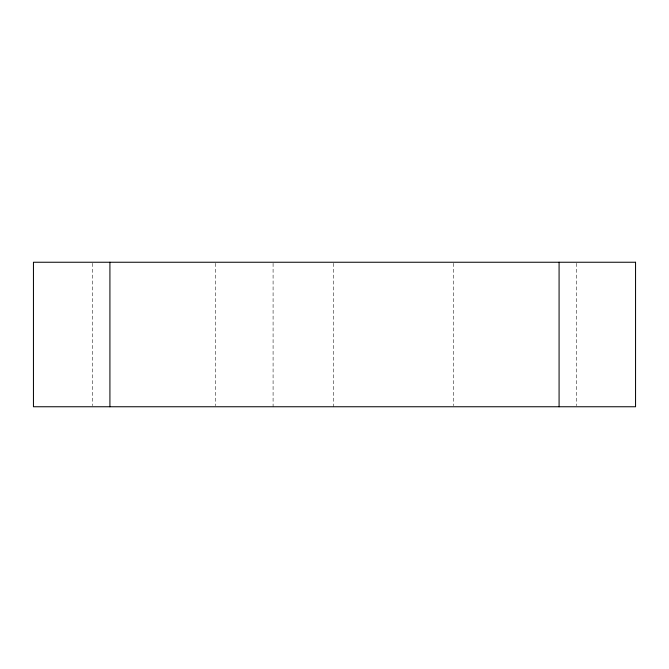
<?xml version="1.0" encoding="UTF-8"?>
<svg xmlns="http://www.w3.org/2000/svg" width="669" height="669" viewBox="0 0 669 669"><rect width="100%" height="100%" fill="white"/><g stroke="black" fill="none" stroke-linecap="round" stroke-linejoin="round"><path stroke-width="0.5" stroke-dasharray="3.35 2.51" d="M576.544 263.285L576.544 405.715M453.716 263.285L453.716 405.715M333.296 263.285L333.296 406.752M273.086 263.285L273.086 406.752M215.284 263.285L215.284 405.715M92.456 263.285L92.456 405.715"/><path stroke-width="1" d="M559.083 262.248L559.083 406.752M109.917 262.248L109.917 406.752M635.55 262.248L33.45 262.248L33.45 406.752L635.55 406.752L635.55 262.248"/></g></svg>
